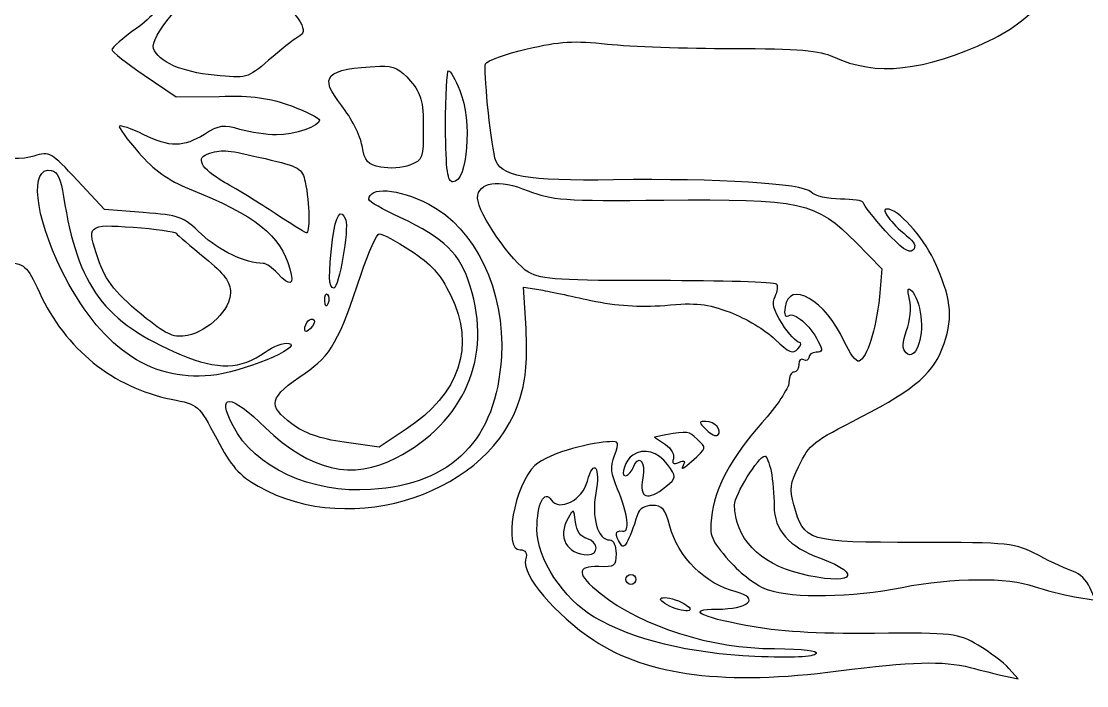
# Model space of a CAD drawing. Extents: x 5 to 315, y 92 to 398.
# Drawn here: x 63.4 to 124.2, y 104.5 to 142.5 of the extents above; entities that cross this region are included whole.
import ezdxf

# ---------------------------------------------------------------- set-up
doc = ezdxf.new("R2010")
doc.units = 0
doc.layers.get('0').update_dxf_attribs({"linetype": 'CONTINUOUS'})

msp = doc.modelspace()

# ---------------------------------------------------------------- linework, layer by layer
at = {"color": 1}
for points in [[(70.414444, 139.375444), (72.248889, 138.133667), (74.704222, 138.161889)], [(70.358, 131.529667), (68.156667, 131.699), (66.604444, 133.364111)], [(111.054444, 129.836333), (112.550222, 128.312333), (112.409111, 126.703667)], [(92.230222, 124.897444), (92.089111, 127.268111), (92.964, 127.127)], [(123.556889, 109.572778), (124.742222, 109.375222), (124.431778, 110.109)]]:
    msp.add_lwpolyline(points, dxfattribs=at)
at = {"color": 7}
for points in [[(85.626222, 139.036778), (85.626222, 139.036778)], [(88.448444, 138.500556), (88.448444, 138.500556)], [(77.328889, 134.605889), (77.328889, 134.605889)], [(65.814222, 132.432778), (65.814222, 132.432778)], [(86.670444, 132.009444), (86.670444, 132.009444)], [(81.929111, 131.106333), (81.929111, 131.106333)], [(72.248889, 130.344333), (72.248889, 130.344333)], [(85.626222, 129.356556), (85.626222, 129.356556)], [(80.913111, 126.308556), (80.913111, 126.308556)], [(114.779778, 125.603), (114.779778, 125.603)], [(79.925333, 124.897444), (79.925333, 124.897444)], [(85.372222, 119.140111), (83.848222, 118.124111), (81.844444, 118.406333)], [(100.217111, 118.829667), (99.568, 118.688556), (100.188889, 118.265222)], [(100.217111, 118.829667), (100.217111, 118.829667)], [(102.531333, 119.111889), (102.531333, 119.111889)], [(94.883111, 118.039444), (94.883111, 118.039444)], [(98.326222, 117.672556), (98.326222, 117.672556)], [(106.228444, 116.741222), (106.228444, 116.741222)], [(96.209556, 115.499444), (96.209556, 115.499444)], [(94.629111, 114.060111), (94.629111, 114.060111)], [(98.495556, 110.560556), (98.495556, 110.560556)], [(101.6, 108.867222), (101.6, 108.867222)], [(119.521111, 105.057222), (120.339556, 104.887889), (119.803333, 105.480556)]]:
    msp.add_lwpolyline(points, dxfattribs=at)
at = {"color": 1}
for points in [[(72.023111, 144.229667), (71.684444, 143.580556), (70.753111, 142.592778), (69.991111, 142.056556)], [(118.702667, 141.351), (120.057333, 142.000111), (120.960444, 142.705667), (122.399778, 144.314333)], [(69.991111, 142.056556), (69.200889, 141.492111), (68.58, 140.955889), (68.58, 140.843)], [(92.286667, 140.871222), (94.177556, 141.322778), (94.967778, 141.351), (96.886889, 141.153444)], [(109.784444, 140.419667), (112.211556, 139.290778), (114.949111, 139.601222), (118.702667, 141.351)], [(68.58, 140.843), (68.58, 140.701889), (69.426667, 140.052778), (70.414444, 139.375444)], [(89.916, 140.024556), (89.972444, 140.193889), (91.044889, 140.589), (92.286667, 140.871222)], [(96.886889, 141.153444), (98.156889, 141.012333), (101.374222, 140.899444), (103.998889, 140.899444)], [(103.998889, 140.899444), (107.837111, 140.899444), (108.994222, 140.786556), (109.784444, 140.419667)], [(90.452222, 134.634111), (90.17, 135.847667), (89.803111, 139.714111), (89.916, 140.024556)], [(74.704222, 138.161889), (76.623333, 138.218333), (77.554667, 138.077222), (78.824667, 137.625667)], [(78.824667, 137.625667), (79.699556, 137.287), (80.433333, 136.920111), (80.433333, 136.807222)], [(69.003333, 136.468556), (68.918667, 136.412111), (69.426667, 135.734778), (70.104, 134.944556)], [(70.358, 135.988778), (69.680667, 136.327444), (69.059778, 136.525), (69.003333, 136.468556)], [(75.889556, 136.271), (74.958222, 136.553222), (74.704222, 136.525), (73.857556, 135.988778)], [(80.433333, 136.807222), (80.433333, 136.468556), (79.022222, 135.960556), (77.978, 135.960556)], [(64.120889, 134.747), (62.850889, 134.351889), (60.056889, 134.888111), (58.730444, 135.763)], [(73.857556, 135.988778), (72.644, 135.255), (71.910222, 135.226778), (70.358, 135.988778)], [(77.978, 135.960556), (77.413556, 135.960556), (76.482222, 136.101667), (75.889556, 136.271)], [(66.604444, 133.364111), (65.108667, 134.972778), (65.024, 135.029222), (64.120889, 134.747)], [(70.104, 134.944556), (70.978889, 133.956778), (71.797333, 133.364111), (72.982667, 132.884333)], [(97.225556, 133.392333), (92.230222, 133.307667), (90.706222, 133.589889), (90.452222, 134.634111)], [(89.464444, 132.348111), (89.464444, 133.279444), (90.649778, 133.448778), (92.343111, 132.771444)], [(108.514444, 132.686778), (108.006444, 133.194778), (103.236889, 133.477), (97.225556, 133.392333)], [(72.982667, 132.884333), (76.792667, 131.360333), (78.203778, 130.231444), (78.74, 128.312333)], [(92.343111, 132.771444), (93.726, 132.235222), (94.290444, 132.178778), (100.104222, 132.235222)], [(110.179556, 132.291667), (109.474, 132.291667), (108.712, 132.461), (108.514444, 132.686778)], [(92.371333, 128.114778), (91.44, 128.651), (89.464444, 131.501444), (89.464444, 132.348111)], [(100.104222, 132.235222), (107.921778, 132.319889), (108.824889, 132.122333), (111.054444, 129.836333)], [(111.477778, 132.094111), (111.477778, 132.207), (110.885111, 132.291667), (110.179556, 132.291667)], [(112.747778, 130.485444), (112.070444, 131.247444), (111.506, 131.953), (111.477778, 132.094111)], [(73.688222, 130.287889), (72.644, 131.303889), (72.446444, 131.360333), (70.358, 131.529667)], [(112.832444, 131.727222), (112.465556, 131.727222), (113.058222, 130.937), (113.961333, 130.203222)], [(115.513556, 128.820333), (114.864444, 130.203222), (113.481556, 131.727222), (112.832444, 131.727222)], [(77.216, 128.622778), (76.2, 128.622778), (74.676, 129.356556), (73.688222, 130.287889)], [(114.328222, 129.384778), (114.102444, 129.159), (113.650889, 129.497667), (112.747778, 130.485444)], [(113.961333, 130.203222), (114.441111, 129.836333), (114.525778, 129.582333), (114.328222, 129.384778)], [(62.314667, 128.735667), (63.669333, 128.566333), (63.697556, 128.538111), (64.431333, 126.957667)], [(78.034444, 128.058333), (77.752222, 128.368778), (77.385333, 128.622778), (77.216, 128.622778)], [(116.106222, 124.050778), (116.642444, 125.631222), (116.501333, 126.703667), (115.513556, 128.820333)], [(78.74, 128.312333), (79.022222, 127.352778), (78.74, 127.268111), (78.034444, 128.058333)], [(99.822, 127.635), (94.149333, 127.635), (93.161556, 127.691444), (92.371333, 128.114778)], [(106.538889, 127.437444), (106.426, 127.550333), (103.406222, 127.635), (99.822, 127.635)], [(106.454222, 126.731889), (106.595333, 127.014111), (106.651778, 127.352778), (106.538889, 127.437444)], [(110.405333, 124.163667), (109.332889, 126.506111), (107.244444, 127.719667), (107.018667, 126.111)], [(64.431333, 126.957667), (65.898889, 123.740333), (68.664667, 121.510778), (71.966667, 120.861667)], [(92.964, 127.127), (93.443778, 127.042333), (94.770222, 126.760111), (95.927333, 126.506111)], [(106.849333, 125.179667), (106.341333, 125.969889), (106.256667, 126.365), (106.454222, 126.731889)], [(112.409111, 126.703667), (112.211556, 124.812778), (111.703556, 123.204111), (111.252, 123.034778)], [(95.927333, 126.506111), (97.423111, 126.195667), (98.664889, 126.111), (100.160667, 126.223889)], [(100.160667, 126.223889), (101.966889, 126.393222), (102.559556, 126.308556), (103.886, 125.828778)], [(107.018667, 126.111), (106.962222, 125.687667), (107.018667, 125.518333), (107.216222, 125.631222)], [(103.886, 125.828778), (104.760889, 125.490111), (105.918, 124.812778), (106.454222, 124.276556)], [(107.216222, 125.631222), (107.554889, 125.857), (108.429778, 125.123222), (108.909556, 124.163667)], [(91.891556, 120.946333), (92.230222, 122.047), (92.314889, 123.204111), (92.230222, 124.897444)], [(107.837111, 124.107222), (107.667778, 124.107222), (107.244444, 124.587), (106.849333, 125.179667)], [(106.454222, 124.276556), (107.244444, 123.514556), (107.470222, 123.429889), (107.752444, 123.740333)], [(108.909556, 124.163667), (109.191778, 123.655667), (109.163556, 123.542778), (108.796667, 123.542778)], [(111.252, 123.034778), (111.082667, 122.978333), (110.715778, 123.486333), (110.405333, 124.163667)], [(107.752444, 123.740333), (107.95, 123.937889), (107.978222, 124.107222), (107.837111, 124.107222)], [(108.796667, 123.542778), (108.570889, 123.542778), (108.373333, 123.401667), (108.373333, 123.232333)], [(111.364889, 119.845667), (114.497556, 121.454333), (115.57, 122.413889), (116.106222, 124.050778)], [(108.091111, 123.119444), (107.921778, 123.204111), (107.808889, 123.091222), (107.808889, 122.865444)], [(108.373333, 123.232333), (108.373333, 123.091222), (108.232222, 123.034778), (108.091111, 123.119444)], [(107.526667, 122.413889), (107.385556, 122.413889), (107.244444, 122.159889), (107.244444, 121.821222)], [(107.808889, 122.865444), (107.808889, 122.611444), (107.696, 122.413889), (107.526667, 122.413889)], [(107.244444, 121.821222), (107.244444, 121.510778), (106.538889, 120.438333), (105.692222, 119.507)], [(71.966667, 120.861667), (73.518889, 120.551222), (73.518889, 120.551222), (74.563111, 118.603889)], [(76.933778, 115.894556), (82.267778, 112.818333), (90.339333, 115.555889), (91.891556, 120.946333)], [(105.692222, 119.507), (103.942444, 117.531444), (102.982889, 115.753444), (102.813556, 114.088333)], [(107.780667, 116.995222), (108.458, 118.349889), (108.570889, 118.406333), (111.364889, 119.845667)], [(74.563111, 118.603889), (75.381556, 117.023444), (75.833111, 116.515444), (76.933778, 115.894556)], [(107.526667, 114.822111), (107.272667, 115.725222), (107.329111, 116.092111), (107.780667, 116.995222)], [(114.554, 112.677222), (108.288667, 112.677222), (108.091111, 112.733667), (107.526667, 114.822111)], [(102.813556, 114.088333), (102.700667, 113.072333), (102.785333, 112.818333), (103.829556, 111.633)], [(121.496667, 111.943444), (120.113778, 112.649), (119.972667, 112.677222), (114.554, 112.677222)], [(103.829556, 111.633), (104.506889, 110.871), (105.438222, 110.165444), (106.059111, 109.967889)], [(123.500444, 111.012111), (123.161778, 111.125), (122.286889, 111.520111), (121.496667, 111.943444)], [(124.431778, 110.109), (124.234222, 110.504111), (123.839111, 110.927444), (123.500444, 111.012111)], [(113.707333, 110.109), (116.586, 110.673444), (119.775111, 110.701667), (121.242667, 110.165444)], [(121.242667, 110.165444), (121.863556, 109.967889), (122.879556, 109.685667), (123.556889, 109.572778)], [(106.059111, 109.967889), (107.470222, 109.488111), (110.828667, 109.544556), (113.707333, 110.109)]]:
    msp.add_open_spline(points, degree=3, dxfattribs=at)
at = {"color": 7}
for points in [[(70.950667, 140.899444), (70.724889, 141.492111), (72.813333, 144.060333), (74.083333, 144.681222)], [(78.74, 143.016111), (78.881111, 143.016111), (79.135111, 142.733889), (79.332667, 142.423444)], [(79.332667, 142.423444), (79.586667, 141.915444), (79.558444, 141.746111), (79.191556, 141.548556)], [(79.191556, 141.548556), (78.937556, 141.407444), (78.203778, 140.814778), (77.526444, 140.222111)], [(74.422, 139.375444), (72.559333, 139.544778), (71.232889, 140.137444), (70.950667, 140.899444)], [(77.526444, 140.222111), (76.284667, 139.177889), (76.284667, 139.177889), (74.422, 139.375444)], [(81.703333, 137.625667), (80.348667, 139.319), (80.743778, 139.742333), (83.876444, 139.883444)], [(83.876444, 139.883444), (84.694889, 139.911667), (85.033556, 139.742333), (85.626222, 139.036778)], [(87.63, 136.440333), (87.63, 138.190111), (87.714667, 139.629444), (87.799333, 139.629444)], [(87.799333, 139.629444), (87.912222, 139.629444), (88.194444, 139.121444), (88.448444, 138.500556)], [(85.626222, 139.036778), (86.247111, 138.303), (86.36, 137.907889), (86.36, 136.355667)], [(88.448444, 138.500556), (89.154, 136.750778), (88.9, 133.279444), (88.053333, 133.279444)], [(82.860444, 135.339667), (82.775778, 135.904111), (82.239556, 136.948333), (81.703333, 137.625667)], [(86.36, 136.355667), (86.36, 134.634111), (86.331778, 134.521222), (85.598, 134.239)], [(88.053333, 133.279444), (87.742889, 133.279444), (87.658222, 133.872111), (87.63, 136.440333)], [(74.168, 134.916333), (74.958222, 135.142111), (75.127556, 135.113889), (77.328889, 134.605889)], [(83.932889, 134.126111), (83.170889, 134.267222), (83.029778, 134.436556), (82.860444, 135.339667)], [(75.014667, 133.251222), (73.631778, 134.041444), (73.293111, 134.690556), (74.168, 134.916333)], [(77.328889, 134.605889), (79.304444, 134.154333), (79.445556, 134.041444), (79.614889, 133.279444)], [(65.701333, 128.227667), (64.149111, 131.360333), (63.866889, 134.182556), (65.108667, 133.928556)], [(65.108667, 133.928556), (65.475556, 133.872111), (65.673111, 133.420556), (65.814222, 132.432778)], [(85.598, 134.239), (85.174667, 134.069667), (84.412667, 134.013222), (83.932889, 134.126111)], [(79.614889, 133.279444), (79.868889, 132.065889), (79.897111, 130.259667), (79.671333, 130.372556)], [(77.893333, 131.473222), (77.046667, 132.037667), (75.748444, 132.827889), (75.014667, 133.251222)], [(83.255556, 132.263444), (83.255556, 133.025444), (84.892444, 132.912556), (86.670444, 132.009444)], [(65.814222, 132.432778), (66.632667, 127.268111), (68.128444, 125.264333), (72.531111, 123.401667)], [(85.033556, 131.247444), (84.045778, 131.699), (83.255556, 132.150556), (83.255556, 132.263444)], [(79.671333, 130.372556), (79.530222, 130.429), (78.74, 130.908778), (77.893333, 131.473222)], [(81.167111, 129.977444), (81.364667, 131.388556), (81.646889, 131.840111), (81.929111, 131.106333)], [(86.670444, 132.009444), (89.323333, 130.626556), (91.044889, 127.070556), (90.819111, 123.288778)], [(67.789778, 128.876778), (67.112444, 130.824111), (67.168889, 130.880556), (69.793556, 130.683)], [(81.929111, 131.106333), (82.126667, 130.570111), (81.534, 127.211667), (81.251778, 127.211667)], [(89.041111, 127.324556), (88.448444, 129.187222), (87.601778, 130.033889), (85.033556, 131.247444)], [(69.793556, 130.683), (71.063556, 130.598333), (72.164222, 130.429), (72.248889, 130.344333)], [(72.248889, 130.344333), (72.333556, 130.231444), (73.067333, 129.610556), (73.885778, 128.933222)], [(82.804, 128.001889), (83.227333, 129.271889), (83.707111, 130.316111), (83.848222, 130.316111)], [(83.848222, 130.316111), (84.017556, 130.316111), (84.807778, 129.892778), (85.626222, 129.356556)], [(81.251778, 127.211667), (80.941333, 127.211667), (80.941333, 127.945444), (81.167111, 129.977444)], [(85.626222, 129.356556), (86.811556, 128.594556), (87.319556, 128.030111), (87.912222, 126.816556)], [(70.555556, 125.461889), (68.834, 126.844778), (68.213111, 127.606778), (67.789778, 128.876778)], [(73.885778, 128.933222), (74.986444, 128.030111), (75.353333, 127.550333), (75.353333, 126.957667)], [(74.224444, 122.216333), (70.668444, 121.877667), (67.874444, 123.881444), (65.701333, 128.227667)], [(79.614889, 122.357444), (81.054222, 123.317), (81.590444, 124.248333), (82.804, 128.001889)], [(84.807778, 117.503222), (88.730667, 119.563444), (90.311111, 123.260556), (89.041111, 127.324556)], [(114.130667, 126.562556), (113.989556, 127.183444), (114.017778, 127.268111), (114.271778, 127.042333)], [(75.353333, 126.957667), (75.353333, 125.998111), (74.111556, 124.756333), (72.898, 124.502333)], [(80.743778, 126.477889), (80.715556, 126.788333), (80.800222, 126.957667), (80.884889, 126.844778)], [(80.884889, 126.844778), (80.969556, 126.760111), (80.997778, 126.506111), (80.913111, 126.308556)], [(87.912222, 126.816556), (89.351556, 123.881444), (88.448444, 121.172111), (85.372222, 119.140111)], [(113.961333, 124.784556), (114.158889, 125.320778), (114.243556, 126.111), (114.130667, 126.562556)], [(114.271778, 127.042333), (114.469333, 126.873), (114.695111, 126.223889), (114.779778, 125.603)], [(80.913111, 126.308556), (80.828444, 126.082778), (80.743778, 126.167444), (80.743778, 126.477889)], [(72.898, 124.502333), (72.136, 124.361222), (71.769111, 124.502333), (70.555556, 125.461889)], [(79.586667, 124.841), (79.586667, 125.236111), (79.925333, 125.574778), (80.122889, 125.377222)], [(80.122889, 125.377222), (80.179333, 125.292556), (80.094667, 125.066778), (79.925333, 124.897444)], [(114.779778, 125.603), (114.949111, 124.304778), (114.441111, 123.006556), (113.933111, 123.514556)], [(79.925333, 124.897444), (79.727778, 124.699889), (79.586667, 124.671667), (79.586667, 124.841)], [(113.933111, 123.514556), (113.707333, 123.740333), (113.707333, 124.079), (113.961333, 124.784556)], [(72.531111, 123.401667), (74.619556, 122.526778), (75.946, 122.555), (77.328889, 123.542778)], [(78.683556, 124.050778), (79.558444, 123.853222), (75.917778, 122.357444), (74.224444, 122.216333)], [(77.328889, 123.542778), (77.780444, 123.881444), (78.401333, 124.107222), (78.683556, 124.050778)], [(90.819111, 123.288778), (90.536889, 118.547444), (88.025111, 116.007444), (83.368444, 115.697)], [(78.852889, 119.450556), (77.441778, 120.523), (77.526444, 120.946333), (79.614889, 122.357444)], [(75.494444, 119.337667), (74.506667, 121.228556), (75.325111, 121.200333), (77.357111, 119.224778)], [(83.368444, 115.697), (79.953556, 115.471222), (76.708, 116.967), (75.494444, 119.337667)], [(81.844444, 118.406333), (80.433333, 118.603889), (79.558444, 118.914333), (78.852889, 119.450556)], [(102.503111, 119.591667), (102.079778, 119.591667), (102.079778, 119.563444), (102.531333, 119.111889)], [(103.180444, 118.801444), (103.462667, 119.083667), (103.011111, 119.591667), (102.503111, 119.591667)], [(77.357111, 119.224778), (79.897111, 116.769444), (82.324222, 116.205), (84.807778, 117.503222)], [(101.995111, 118.575667), (101.543556, 119.027222), (101.430667, 119.055444), (100.217111, 118.829667)], [(102.531333, 119.111889), (102.785333, 118.857889), (103.067556, 118.716778), (103.180444, 118.801444)], [(96.999778, 118.434556), (96.661111, 118.434556), (95.701556, 118.265222), (94.883111, 118.039444)], [(97.282, 117.644333), (97.564222, 118.406333), (97.536, 118.462778), (96.999778, 118.434556)], [(100.301778, 117.136333), (99.765556, 117.870111), (98.947111, 118.095889), (98.326222, 117.672556)], [(100.188889, 118.265222), (100.527556, 118.039444), (100.725111, 117.672556), (100.640444, 117.446778)], [(101.684667, 117.305667), (102.587778, 118.124111), (102.559556, 118.039444), (101.995111, 118.575667)], [(94.883111, 118.039444), (94.064667, 117.841889), (93.105111, 117.418556), (92.738222, 117.079889)], [(95.729778, 116.176778), (96.096667, 117.531444), (96.491778, 116.967), (96.209556, 115.499444)], [(97.451333, 115.725222), (97.084444, 116.600111), (97.028, 116.995222), (97.282, 117.644333)], [(98.326222, 117.672556), (97.931111, 117.418556), (97.592444, 116.487222), (97.902889, 116.487222)], [(98.326222, 116.910556), (98.636667, 117.785444), (99.088222, 117.333889), (98.890667, 116.346111)], [(100.640444, 117.446778), (100.555778, 117.192778), (100.640444, 117.136333), (100.950889, 117.249222)], [(104.14, 114.822111), (104.14, 115.386556), (105.494667, 117.587889), (105.861556, 117.616111)], [(105.861556, 117.616111), (105.974444, 117.616111), (106.115556, 117.221), (106.228444, 116.741222)], [(92.738222, 117.079889), (91.552889, 115.979222), (90.903778, 112.253889), (91.891556, 112.253889)], [(97.902889, 116.487222), (98.044, 116.487222), (98.213333, 116.684778), (98.326222, 116.910556)], [(100.217111, 115.866333), (100.838, 116.402556), (100.838, 116.402556), (100.301778, 117.136333)], [(100.950889, 117.249222), (101.289556, 117.390333), (101.346, 117.333889), (101.176667, 117.023444)], [(101.176667, 117.023444), (101.035556, 116.797667), (101.289556, 116.938778), (101.684667, 117.305667)], [(98.890667, 116.346111), (98.693111, 115.189), (99.144667, 115.019667), (100.217111, 115.866333)], [(106.228444, 116.741222), (106.313111, 116.261444), (106.397778, 115.358333), (106.397778, 114.765667)], [(92.851111, 113.439222), (92.851111, 114.878556), (93.274444, 115.725222), (93.669556, 115.104333)], [(93.669556, 115.104333), (94.121111, 114.427), (95.475778, 115.104333), (95.729778, 116.176778)], [(97.733556, 113.326333), (98.185111, 113.213444), (98.044, 114.314111), (97.451333, 115.725222)], [(96.209556, 115.499444), (95.955556, 114.116556), (96.322444, 112.818333), (96.999778, 112.818333)], [(95.052444, 113.834333), (94.967778, 114.624556), (94.939556, 114.624556), (94.629111, 114.060111)], [(99.426889, 114.793889), (99.031778, 114.793889), (98.693111, 114.596333), (98.608444, 114.314111)], [(100.442889, 113.608556), (100.188889, 114.596333), (99.991333, 114.793889), (99.426889, 114.793889)], [(107.865333, 110.899222), (105.551111, 111.463667), (104.14, 112.959444), (104.14, 114.822111)], [(106.397778, 114.765667), (106.397778, 113.382778), (107.244444, 112.423222), (109.050667, 111.774111)], [(94.629111, 114.060111), (94.008222, 112.987667), (94.544444, 111.999889), (95.758, 111.971667)], [(95.701556, 112.903), (95.362889, 112.987667), (95.108889, 113.326333), (95.052444, 113.834333)], [(98.608444, 114.314111), (98.044, 112.592556), (97.846444, 112.225667), (97.620667, 112.592556)], [(96.124889, 108.415667), (94.346889, 109.459889), (92.851111, 111.745889), (92.851111, 113.439222)], [(97.620667, 112.592556), (97.282, 113.128778), (97.310222, 113.382778), (97.733556, 113.326333)], [(104.224667, 109.855), (102.474889, 110.278333), (100.894444, 111.858778), (100.442889, 113.608556)], [(95.758, 111.971667), (96.407111, 111.971667), (96.378889, 112.705444), (95.701556, 112.903)], [(96.999778, 112.818333), (97.225556, 112.818333), (97.366667, 112.507889), (97.366667, 112.028111)], [(91.891556, 112.253889), (92.202, 112.253889), (92.314889, 112.084556), (92.202, 111.689444)], [(97.366667, 112.028111), (97.366667, 111.322556), (97.282, 111.266111), (96.378889, 111.294333)], [(92.202, 111.689444), (91.976222, 110.814556), (93.895333, 108.556778), (96.096667, 107.089222)], [(96.378889, 111.294333), (95.080667, 111.350778), (95.108889, 110.842778), (96.463556, 109.770333)], [(109.050667, 111.774111), (111.647111, 110.814556), (110.772222, 110.165444), (107.865333, 110.899222)], [(97.931111, 110.560556), (97.931111, 110.729889), (98.072222, 110.842778), (98.213333, 110.842778)], [(98.213333, 110.842778), (98.382667, 110.842778), (98.495556, 110.729889), (98.495556, 110.560556)], [(98.213333, 110.278333), (98.072222, 110.278333), (97.931111, 110.419444), (97.931111, 110.560556)], [(98.495556, 110.560556), (98.495556, 110.419444), (98.382667, 110.278333), (98.213333, 110.278333)], [(96.463556, 109.770333), (98.890667, 107.851222), (102.813556, 106.609444), (106.426, 106.609444)], [(99.906667, 109.431667), (99.906667, 109.572778), (100.301778, 109.544556), (100.753333, 109.403444)], [(103.124, 108.867222), (104.930222, 108.867222), (105.635778, 109.488111), (104.224667, 109.855)], [(100.753333, 108.895444), (100.301778, 109.064778), (99.906667, 109.318778), (99.906667, 109.431667)], [(100.753333, 109.403444), (101.233111, 109.234111), (101.6, 108.980111), (101.6, 108.867222)], [(105.297111, 106.157889), (101.571778, 106.327222), (98.326222, 107.117444), (96.124889, 108.415667)], [(101.6, 108.867222), (101.6, 108.726111), (101.233111, 108.754333), (100.753333, 108.895444)], [(104.789111, 107.935889), (102.136222, 108.415667), (101.346, 108.867222), (103.124, 108.867222)], [(112.126889, 107.484333), (108.740222, 107.456111), (106.623556, 107.569), (104.789111, 107.935889)], [(118.053556, 106.807), (116.896444, 107.484333), (116.670667, 107.512556), (112.126889, 107.484333)], [(96.096667, 107.089222), (99.172889, 105.057222), (103.632, 104.492778), (110.066667, 105.339444)], [(106.426, 106.609444), (108.091111, 106.609444), (108.909556, 106.496556), (108.796667, 106.327222)], [(119.803333, 105.480556), (119.492889, 105.819222), (118.702667, 106.411889), (118.053556, 106.807)], [(108.796667, 106.327222), (108.683778, 106.129667), (107.413778, 106.073222), (105.297111, 106.157889)], [(110.066667, 105.339444), (114.271778, 105.875667), (115.993333, 105.932111), (117.602, 105.537)], [(117.602, 105.537), (118.194667, 105.367667), (119.041333, 105.170111), (119.521111, 105.057222)]]:
    msp.add_open_spline(points, degree=3, dxfattribs=at)

doc.saveas('drawing.dxf')
